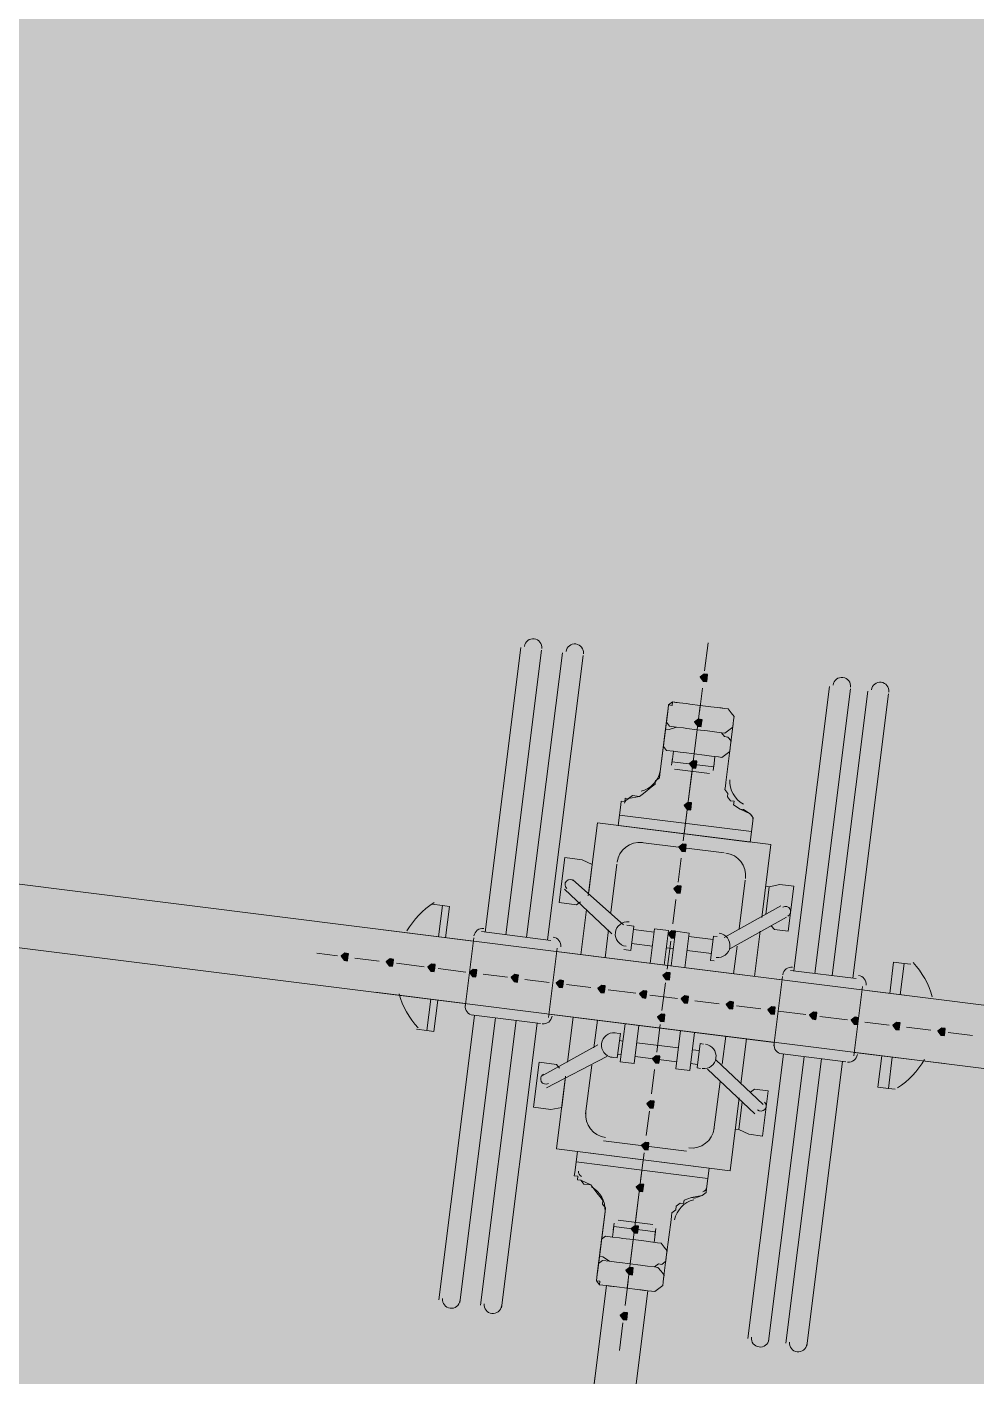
# Model space of a CAD drawing. Header units: metres. Extents: x -4 to 509425, y 7549 to 4732445.
# Drawn here: x 475992.891 to 475995.189, y 4719767.408 to 4719770.675 of the extents above; entities that cross this region are included whole.
import ezdxf

# ---------------------------------------------------------------- set-up
doc = ezdxf.new("R2010")
doc.units = ezdxf.units.M
doc.header["$LTSCALE"] = 0.01
doc.header["$MEASUREMENT"] = 0
doc.layers.get('0').update_dxf_attribs({"lineweight": 0})
doc.layers.add('_SUBESTACIÓN', color=1, linetype='Continuous')
doc.layers.add('SUBESTACION LA VID', color=253, linetype='Continuous')

# ---------------------------------------------------------------- blocks, each defined once
blk = doc.blocks.new('A$Cfff6051d')
at = {"layer": 'SUBESTACION LA VID', "transparency": 33554687}
h = blk.add_hatch(color=256, dxfattribs=at)
h.dxf.hatch_style = 2
h.paths.add_polyline_path([(475994.5381, 4719769.0985), (475994.5392, 4719769.1069), (475994.5308, 4719769.1079), (475994.5213, 4719769.1006), (475994.5286, 4719769.0911), (475994.537, 4719769.0901)])
h = blk.add_hatch(color=256, dxfattribs=at)
h.dxf.hatch_style = 2
h.paths.add_polyline_path([(475994.5244, 4719768.9893), (475994.5255, 4719768.9977), (475994.5171, 4719768.9987), (475994.5076, 4719768.9914), (475994.515, 4719768.9819), (475994.5234, 4719768.9809)])
h = blk.add_hatch(color=256, dxfattribs=at)
h.dxf.hatch_style = 2
h.paths.add_polyline_path([(475994.5118, 4719768.8885), (475994.5128, 4719768.8969), (475994.5044, 4719768.8979), (475994.495, 4719768.8906), (475994.5023, 4719768.8811), (475994.5107, 4719768.8801)])
h = blk.add_hatch(color=256, dxfattribs=at)
h.dxf.hatch_style = 2
h.paths.add_polyline_path([(475994.4991, 4719768.7877), (475994.5002, 4719768.7961), (475994.4918, 4719768.7971), (475994.4823, 4719768.7898), (475994.4897, 4719768.7803), (475994.4981, 4719768.7793)])
h = blk.add_hatch(color=256, dxfattribs=at)
h.dxf.hatch_style = 2
h.paths.add_polyline_path([(475994.4865, 4719768.6869), (475994.4875, 4719768.6953), (475994.4791, 4719768.6963), (475994.4697, 4719768.689), (475994.477, 4719768.6795), (475994.4854, 4719768.6785)])
h = blk.add_hatch(color=256, dxfattribs=at)
h.dxf.hatch_style = 2
h.paths.add_polyline_path([(475994.4739, 4719768.5861), (475994.4749, 4719768.5945), (475994.4665, 4719768.5955), (475994.4571, 4719768.5882), (475994.4644, 4719768.5787), (475994.4728, 4719768.5777)])
h = blk.add_hatch(color=256, dxfattribs=at)
h.dxf.hatch_style = 2
h.paths.add_polyline_path([(475994.4602, 4719768.4769), (475994.4612, 4719768.4853), (475994.4528, 4719768.4863), (475994.4434, 4719768.479), (475994.4507, 4719768.4695), (475994.4591, 4719768.4685)])
h = blk.add_hatch(color=256, dxfattribs=at)
h.dxf.hatch_style = 2
h.paths.add_polyline_path([(475993.6684, 4719768.4225), (475993.6694, 4719768.4309), (475993.661, 4719768.432), (475993.6516, 4719768.4247), (475993.6589, 4719768.4152), (475993.6673, 4719768.4141)])
h = blk.add_hatch(color=256, dxfattribs=at)
h.dxf.hatch_style = 2
h.paths.add_polyline_path([(475993.7776, 4719768.4089), (475993.7786, 4719768.4173), (475993.7702, 4719768.4183), (475993.7608, 4719768.411), (475993.7681, 4719768.4015), (475993.7765, 4719768.4005)])
h = blk.add_hatch(color=256, dxfattribs=at)
h.dxf.hatch_style = 2
h.paths.add_polyline_path([(475993.8784, 4719768.3962), (475993.8794, 4719768.4046), (475993.871, 4719768.4057), (475993.8616, 4719768.3983), (475993.8689, 4719768.3889), (475993.8773, 4719768.3878)])
h = blk.add_hatch(color=256, dxfattribs=at)
h.dxf.hatch_style = 2
h.paths.add_polyline_path([(475993.9792, 4719768.3836), (475993.9802, 4719768.392), (475993.9718, 4719768.393), (475993.9624, 4719768.3857), (475993.9697, 4719768.3762), (475993.9781, 4719768.3752)])
h = blk.add_hatch(color=256, dxfattribs=at)
h.dxf.hatch_style = 2
h.paths.add_polyline_path([(475994.08, 4719768.3709), (475994.081, 4719768.3793), (475994.0726, 4719768.3804), (475994.0632, 4719768.373), (475994.0705, 4719768.3636), (475994.0789, 4719768.3625)])
h = blk.add_hatch(color=256, dxfattribs=at)
h.dxf.hatch_style = 2
h.paths.add_polyline_path([(475994.1892, 4719768.3573), (475994.1902, 4719768.3657), (475994.1818, 4719768.3667), (475994.1724, 4719768.3594), (475994.1797, 4719768.3499), (475994.1881, 4719768.3489)])
h = blk.add_hatch(color=256, dxfattribs=at)
h.dxf.hatch_style = 2
h.paths.add_polyline_path([(475994.4475, 4719768.3761), (475994.4486, 4719768.3845), (475994.4402, 4719768.3855), (475994.4307, 4719768.3782), (475994.4381, 4719768.3687), (475994.4465, 4719768.3677)])
h = blk.add_hatch(color=256, dxfattribs=at)
h.dxf.hatch_style = 2
h.paths.add_polyline_path([(475994.29, 4719768.3446), (475994.2911, 4719768.353), (475994.2827, 4719768.3541), (475994.2732, 4719768.3467), (475994.2805, 4719768.3373), (475994.2889, 4719768.3362)])
h = blk.add_hatch(color=256, dxfattribs=at)
h.dxf.hatch_style = 2
h.paths.add_polyline_path([(475994.3908, 4719768.332), (475994.3919, 4719768.3404), (475994.3835, 4719768.3414), (475994.374, 4719768.3341), (475994.3814, 4719768.3246), (475994.3898, 4719768.3236)])
h = blk.add_hatch(color=256, dxfattribs=at)
h.dxf.hatch_style = 2
h.paths.add_polyline_path([(475994.4916, 4719768.3193), (475994.4927, 4719768.3277), (475994.4843, 4719768.3288), (475994.4748, 4719768.3214), (475994.4822, 4719768.312), (475994.4906, 4719768.3109)])
h = blk.add_hatch(color=256, dxfattribs=at)
h.dxf.hatch_style = 2
h.paths.add_polyline_path([(475994.6008, 4719768.3056), (475994.6019, 4719768.314), (475994.5935, 4719768.3151), (475994.584, 4719768.3078), (475994.5914, 4719768.2983), (475994.5998, 4719768.2972)])
h = blk.add_hatch(color=256, dxfattribs=at)
h.dxf.hatch_style = 2
h.paths.add_polyline_path([(475994.7016, 4719768.293), (475994.7027, 4719768.3014), (475994.6943, 4719768.3025), (475994.6848, 4719768.2951), (475994.6922, 4719768.2857), (475994.7006, 4719768.2846)])
h = blk.add_hatch(color=256, dxfattribs=at)
h.dxf.hatch_style = 2
h.paths.add_polyline_path([(475994.4349, 4719768.2753), (475994.4359, 4719768.2837), (475994.4275, 4719768.2847), (475994.4181, 4719768.2774), (475994.4254, 4719768.2679), (475994.4338, 4719768.2669)])
h = blk.add_hatch(color=256, dxfattribs=at)
h.dxf.hatch_style = 2
h.paths.add_polyline_path([(475994.8024, 4719768.2804), (475994.8035, 4719768.2888), (475994.7951, 4719768.2898), (475994.7856, 4719768.2825), (475994.793, 4719768.273), (475994.8014, 4719768.272)])
h = blk.add_hatch(color=256, dxfattribs=at)
h.dxf.hatch_style = 2
h.paths.add_polyline_path([(475994.9032, 4719768.2677), (475994.9043, 4719768.2761), (475994.8959, 4719768.2772), (475994.8864, 4719768.2698), (475994.8938, 4719768.2604), (475994.9022, 4719768.2593)])
h = blk.add_hatch(color=256, dxfattribs=at)
h.dxf.hatch_style = 2
h.paths.add_polyline_path([(475995.004, 4719768.2551), (475995.0051, 4719768.2635), (475994.9967, 4719768.2645), (475994.9872, 4719768.2572), (475994.9946, 4719768.2477), (475995.003, 4719768.2467)])
h = blk.add_hatch(color=256, dxfattribs=at)
h.dxf.hatch_style = 2
h.paths.add_polyline_path([(475995.1132, 4719768.2414), (475995.1143, 4719768.2498), (475995.1059, 4719768.2509), (475995.0964, 4719768.2435), (475995.1038, 4719768.2341), (475995.1122, 4719768.233)])
h = blk.add_hatch(color=256, dxfattribs=at)
h.dxf.hatch_style = 2
h.paths.add_polyline_path([(475994.4223, 4719768.1744), (475994.4233, 4719768.1828), (475994.4149, 4719768.1839), (475994.4055, 4719768.1766), (475994.4128, 4719768.1671), (475994.4212, 4719768.166)])
h = blk.add_hatch(color=256, dxfattribs=at)
h.dxf.hatch_style = 2
h.paths.add_polyline_path([(475994.4086, 4719768.0652), (475994.4096, 4719768.0736), (475994.4012, 4719768.0747), (475994.3918, 4719768.0674), (475994.3991, 4719768.0579), (475994.4075, 4719768.0568)])
h = blk.add_hatch(color=256, dxfattribs=at)
h.dxf.hatch_style = 2
h.paths.add_polyline_path([(475994.3959, 4719767.9644), (475994.397, 4719767.9728), (475994.3886, 4719767.9739), (475994.3791, 4719767.9665), (475994.3865, 4719767.9571), (475994.3949, 4719767.956)])
h = blk.add_hatch(color=256, dxfattribs=at)
h.dxf.hatch_style = 2
h.paths.add_polyline_path([(475994.3833, 4719767.8636), (475994.3843, 4719767.872), (475994.3759, 4719767.8731), (475994.3665, 4719767.8657), (475994.3738, 4719767.8563), (475994.3822, 4719767.8552)])
h = blk.add_hatch(color=256, dxfattribs=at)
h.dxf.hatch_style = 2
h.paths.add_polyline_path([(475994.3706, 4719767.7628), (475994.3717, 4719767.7712), (475994.3633, 4719767.7723), (475994.3538, 4719767.7649), (475994.3612, 4719767.7555), (475994.3696, 4719767.7544)])
h = blk.add_hatch(color=256, dxfattribs=at)
h.dxf.hatch_style = 2
h.paths.add_polyline_path([(475994.358, 4719767.662), (475994.3591, 4719767.6704), (475994.3507, 4719767.6715), (475994.3412, 4719767.6641), (475994.3486, 4719767.6547), (475994.357, 4719767.6536)])
h = blk.add_hatch(color=256, dxfattribs=at)
h.dxf.hatch_style = 2
h.paths.add_polyline_path([(475994.3443, 4719767.5528), (475994.3454, 4719767.5612), (475994.337, 4719767.5623), (475994.3275, 4719767.5549), (475994.3349, 4719767.5455), (475994.3433, 4719767.5444)])
at = {"layer": 'SUBESTACION LA VID', "lineweight": 15}
for p, q in [((476073.0778, 4719758.5438), (475977.8264, 4719770.4854)), ((476073.0589, 4719758.3926), (475977.8075, 4719770.3342)), ((475994.5402, 4719769.1835), (475994.5318, 4719769.1163)), ((475994.0866, 4719769.1722), (475994.0002, 4719768.4833)), ((475994.0506, 4719768.477), (475994.137, 4719769.1658)), ((475994.1874, 4719769.1595), (475994.101, 4719768.4707)), ((475994.1514, 4719768.4644), (475994.2378, 4719769.1532)), ((475994.5265, 4719769.0743), (475994.5192, 4719769.0155)), ((475994.7479, 4719768.3896), (475994.8342, 4719769.0784)), ((475994.8846, 4719769.0721), (475994.7983, 4719768.3833)), ((475994.8403, 4719768.378), (475994.9266, 4719769.0668)), ((475994.977, 4719769.0605), (475994.8907, 4719768.3717)), ((475994.4415, 4719769.0082), (475994.4341, 4719768.9494)), ((475994.5937, 4719768.9294), (475994.6011, 4719768.9882)), ((475994.4236, 4719768.8654), (475994.4341, 4719768.9494)), ((475994.5139, 4719768.9735), (475994.5065, 4719768.9147)), ((475994.5937, 4719768.9294), (475994.5832, 4719768.8454)), ((475994.4519, 4719768.8875), (475994.454, 4719768.9043)), ((475994.4603, 4719768.8864), (475994.4603, 4719768.8864)), ((475994.5548, 4719768.8916), (475994.5527, 4719768.8748)), ((475994.5433, 4719768.8675), (475994.4593, 4719768.878)), ((475994.5013, 4719768.8727), (475994.4928, 4719768.8055)), ((475994.5443, 4719768.8759), (475994.5443, 4719768.8759)), ((475994.3479, 4719768.8066), (475994.3742, 4719768.8119)), ((475994.6451, 4719768.7267), (475994.3259, 4719768.7667)), ((475994.4886, 4719768.7719), (475994.4802, 4719768.7047)), ((475994.6178, 4719768.7813), (475994.6419, 4719768.7698)), ((475994.2502, 4719768.5714), (475994.2723, 4719768.7479)), ((475994.6923, 4719768.6952), (475994.2723, 4719768.7479)), ((475994.5789, 4719768.6753), (475994.3773, 4719768.7006)), ((475994.6702, 4719768.5188), (475994.6923, 4719768.6952)), ((475994.4749, 4719768.6627), (475994.4676, 4719768.6039)), ((475994.3048, 4719768.5305), (475994.3195, 4719768.6481)), ((475994.2124, 4719768.6103), (475994.3352, 4719768.5011)), ((475994.6156, 4719768.4915), (475994.6303, 4719768.6091)), ((475994.1924, 4719768.5872), (475994.3069, 4719768.479)), ((475994.4623, 4719768.5619), (475994.4549, 4719768.5031)), ((475993.8721, 4719768.5506), (475993.8973, 4719768.5474)), ((475994.2323, 4719768.4286), (475994.246, 4719768.5378)), ((475994.7164, 4719768.5471), (475994.5788, 4719768.4705)), ((475994.4003, 4719768.4076), (475994.4108, 4719768.4916)), ((475994.4444, 4719768.4874), (475994.4108, 4719768.4916)), ((475994.7301, 4719768.5198), (475994.5925, 4719768.4432)), ((475993.9719, 4719768.4613), (475993.7535, 4719768.4887)), ((475993.9519, 4719768.3017), (475993.9729, 4719768.4697)), ((475994.1598, 4719768.4633), (475993.9918, 4719768.4844)), ((475994.2911, 4719768.4213), (475994.2995, 4719768.4885)), ((475994.4098, 4719768.4832), (475994.3594, 4719768.4895)), ((475994.4339, 4719768.4034), (475994.4444, 4719768.4874)), ((475994.4497, 4719768.4611), (475994.4412, 4719768.3939)), ((475994.4602, 4719768.4769), (475994.4434, 4719768.479)), ((475994.4507, 4719768.4013), (475994.4612, 4719768.4853)), ((475994.4948, 4719768.4811), (475994.4612, 4719768.4853)), ((475994.4843, 4719768.397), (475994.4948, 4719768.4811)), ((475994.5526, 4719768.4653), (475994.4938, 4719768.4727)), ((475994.562, 4719768.4726), (475994.5536, 4719768.4737)), ((475994.6523, 4719768.376), (475994.666, 4719768.4852)), ((475993.6432, 4719768.4257), (475993.5928, 4719768.432)), ((475994.1745, 4719768.4444), (475994.1535, 4719768.2764)), ((475994.7195, 4719768.3676), (475994.1735, 4719768.436)), ((475994.4055, 4719768.4496), (475994.3551, 4719768.4559)), ((475994.456, 4719768.4433), (475994.4392, 4719768.4454)), ((475994.5484, 4719768.4317), (475994.4896, 4719768.4391)), ((475994.6019, 4719768.3823), (475994.6103, 4719768.4495)), ((475993.744, 4719768.4131), (475993.6852, 4719768.4204)), ((475993.8532, 4719768.3994), (475993.786, 4719768.4078)), ((475993.954, 4719768.3867), (475993.8868, 4719768.3952)), ((475995.0314, 4719768.4053), (475995.0146, 4719768.4074)), ((475994.0548, 4719768.3741), (475993.996, 4719768.3815)), ((475994.1556, 4719768.3615), (475994.0968, 4719768.3688)), ((475994.7205, 4719768.376), (475994.6995, 4719768.208)), ((475994.7395, 4719768.3907), (475994.8991, 4719768.3706)), ((475993.9529, 4719768.3101), (475993.7345, 4719768.3375)), ((475994.2564, 4719768.3488), (475994.1976, 4719768.3562)), ((475994.3656, 4719768.3351), (475994.2984, 4719768.3436)), ((475994.4664, 4719768.3225), (475994.3992, 4719768.3309)), ((475994.437, 4719768.3603), (475994.4286, 4719768.2931)), ((475994.8927, 4719768.1837), (475994.9138, 4719768.3517)), ((475994.9127, 4719768.3433), (475995.1311, 4719768.316)), ((475993.8762, 4719768.2429), (475993.8857, 4719768.3185)), ((475994.5672, 4719768.3099), (475994.5084, 4719768.3172)), ((475994.668, 4719768.2972), (475994.6092, 4719768.3046)), ((475993.8886, 4719767.5929), (475993.975, 4719768.2817)), ((475994.0254, 4719768.2754), (475993.939, 4719767.5866)), ((475994.1346, 4719768.2617), (475993.9666, 4719768.2828)), ((475993.9894, 4719767.5803), (475994.0758, 4719768.2691)), ((475994.7005, 4719768.2164), (475994.1545, 4719768.2848)), ((475994.1996, 4719768.1682), (475994.2133, 4719768.2774)), ((475994.2637, 4719768.2029), (475994.2721, 4719768.2701)), ((475994.7772, 4719768.2835), (475994.71, 4719768.292)), ((475994.878, 4719768.2709), (475994.8108, 4719768.2793)), ((475994.9788, 4719768.2583), (475994.92, 4719768.2656)), ((475993.8594, 4719768.245), (475993.8342, 4719768.2482)), ((475994.1262, 4719768.2628), (475994.0398, 4719767.5739)), ((475994.3393, 4719768.2616), (475994.3277, 4719768.1692)), ((475994.3729, 4719768.2574), (475994.3613, 4719768.165)), ((475994.4244, 4719768.2595), (475994.416, 4719768.1923)), ((475994.4737, 4719768.2448), (475994.4621, 4719768.1524)), ((475994.5073, 4719768.2406), (475994.4957, 4719768.1482)), ((475994.5745, 4719768.1639), (475994.5829, 4719768.2311)), ((475995.0796, 4719768.2456), (475995.0208, 4719768.253)), ((475995.1804, 4719768.233), (475995.1216, 4719768.2404)), ((475994.1356, 4719768.1336), (475994.2732, 4719768.2102)), ((475994.3341, 4719768.2196), (475994.3257, 4719768.2207)), ((475994.4685, 4719768.2028), (475994.3677, 4719768.2154)), ((475994.5189, 4719768.1965), (475994.5021, 4719768.1986)), ((475994.6196, 4719768.1156), (475994.6333, 4719768.2248)), ((475994.1492, 4719768.1063), (475994.2952, 4719768.1818)), ((475994.3298, 4719768.186), (475994.3214, 4719768.1871)), ((475994.3613, 4719768.165), (475994.3277, 4719768.1692)), ((475994.4643, 4719768.1692), (475994.3634, 4719768.1818)), ((475994.5147, 4719768.1629), (475994.4979, 4719768.165)), ((475994.6732, 4719768.0662), (475994.5588, 4719768.1744)), ((475994.7226, 4719768.188), (475994.6362, 4719767.4992)), ((475994.6866, 4719767.4928), (475994.773, 4719768.1817)), ((475994.7142, 4719768.189), (475994.8738, 4719768.169)), ((475994.815, 4719768.1764), (475994.7286, 4719767.4876)), ((475994.779, 4719767.4813), (475994.8654, 4719768.1701)), ((475994.8937, 4719768.1921), (475995.1122, 4719768.1648)), ((475994.9515, 4719768.1081), (475994.961, 4719768.1837)), ((475994.1733, 4719767.9582), (475994.1954, 4719768.1346)), ((475994.2437, 4719768.0433), (475994.2584, 4719768.1609)), ((475994.4107, 4719768.1503), (475994.4033, 4719768.0915)), ((475994.4957, 4719768.1482), (475994.4621, 4719768.1524)), ((475994.522, 4719768.1534), (475994.5136, 4719768.1545)), ((475994.6532, 4719768.0431), (475994.5388, 4719768.1513)), ((475994.5545, 4719768.0043), (475994.5692, 4719768.1219)), ((475994.9767, 4719768.1049), (475994.9935, 4719768.1028)), ((475994.5933, 4719767.9056), (475994.6154, 4719768.082)), ((475994.3981, 4719768.0495), (475994.3907, 4719767.9907)), ((475994.4883, 4719767.9529), (475994.2867, 4719767.9781)), ((475994.5933, 4719767.9056), (475994.1733, 4719767.9582)), ((475994.3854, 4719767.9487), (475994.377, 4719767.8815)), ((475994.5398, 4719767.8867), (475994.2205, 4719767.9267)), ((475994.2321, 4719767.8826), (475994.2562, 4719767.871)), ((475994.3728, 4719767.8479), (475994.3644, 4719767.7807)), ((475994.4998, 4719767.8405), (475994.5261, 4719767.8457)), ((475994.2909, 4719767.807), (475994.2803, 4719767.723)), ((475994.3129, 4719767.7786), (475994.3108, 4719767.7618)), ((475994.3213, 4719767.7776), (475994.3213, 4719767.7776)), ((475994.4064, 4719767.7754), (475994.3224, 4719767.786)), ((475994.4399, 4719767.703), (475994.4505, 4719767.787)), ((475994.4053, 4719767.767), (475994.4053, 4719767.767)), ((475994.4116, 4719767.7492), (475994.4137, 4719767.766)), ((475994.273, 4719767.6642), (475994.2803, 4719767.723)), ((475994.3591, 4719767.7387), (475994.3517, 4719767.6799)), ((475994.4399, 4719767.703), (475994.4326, 4719767.6442)), ((475994.2939, 4719767.6274), (475993.5567, 4719761.7472)), ((475994.3947, 4719767.6148), (475993.6575, 4719761.7345)), ((475994.3464, 4719767.6379), (475994.3391, 4719767.5791)), ((475994.3338, 4719767.5371), (475994.3254, 4719767.4699))]:
    blk.add_line(p, q, dxfattribs=at)
at = {"layer": 'SUBESTACION LA VID', "lineweight": 0}
blk.add_line((475994.2939, 4719767.6274), (475994.3947, 4719767.6148), dxfattribs=at)
at = {"layer": 'SUBESTACION LA VID', "lineweight": 15}
for points in [[(476073.0589, 4719758.3926), (476073.0778, 4719758.5438), (475977.8264, 4719770.4854), (475977.8075, 4719770.3342), (476073.0589, 4719758.3926)], [(475994.329, 4719768.7919), (475994.3227, 4719768.7415), (475994.4823, 4719768.7215), (475994.5213, 4719769.0323), (475994.4961, 4719769.0355), (475994.4877, 4719769.0365), (475994.4793, 4719769.0376), (475994.4709, 4719769.0387), (475994.4625, 4719769.0397), (475994.4541, 4719769.0408), (475994.453, 4719769.0324), (475994.4446, 4719769.0334), (475994.4436, 4719769.025), (475994.4425, 4719769.0166), (475994.4415, 4719769.0082), (475994.4341, 4719768.9494), (475994.4236, 4719768.8654), (475994.4225, 4719768.857), (475994.413, 4719768.8497), (475994.412, 4719768.8413), (475994.4025, 4719768.8339), (475994.3931, 4719768.8266), (475994.3836, 4719768.8192), (475994.3742, 4719768.8119), (475994.3574, 4719768.814), (475994.3479, 4719768.8066), (475994.3395, 4719768.8077), (475994.3385, 4719768.7993), (475994.3301, 4719768.8003), (475994.329, 4719768.7919)], [(475994.4415, 4719769.0082), (475994.4404, 4719768.9998), (475994.4394, 4719768.9914), (475994.4467, 4719768.982), (475994.4635, 4719768.9799), (475994.4803, 4719768.9777), (475994.4887, 4719768.9767), (475994.5139, 4719768.9735), (475994.5391, 4719768.9704), (475994.5559, 4719768.9683), (475994.5727, 4719768.9662), (475994.5811, 4719768.9651), (475994.5906, 4719768.9725), (475994.6, 4719768.9798), (475994.6011, 4719768.9882), (475994.6021, 4719768.9966), (475994.6032, 4719769.005), (475994.5958, 4719769.0145), (475994.5885, 4719769.0239), (475994.5801, 4719769.025), (475994.5633, 4719769.0271), (475994.5465, 4719769.0292), (475994.5213, 4719769.0323), (475994.4961, 4719769.0355), (475994.4877, 4719769.0365), (475994.4709, 4719769.0387), (475994.4541, 4719769.0408), (475994.4446, 4719769.0334), (475994.4436, 4719769.025), (475994.4425, 4719769.0166), (475994.4415, 4719769.0082)], [(475994.6482, 4719768.7519), (475994.6419, 4719768.7015), (475994.4823, 4719768.7215), (475994.5213, 4719769.0323), (475994.5465, 4719769.0292), (475994.5549, 4719769.0281), (475994.5717, 4719769.026), (475994.5801, 4719769.025), (475994.5885, 4719769.0239), (475994.5958, 4719769.0145), (475994.6032, 4719769.005), (475994.6021, 4719768.9966), (475994.6011, 4719768.9882), (475994.5937, 4719768.9294), (475994.5832, 4719768.8454), (475994.5821, 4719768.837), (475994.5811, 4719768.8286), (475994.5884, 4719768.8191), (475994.5873, 4719768.8107), (475994.5947, 4719768.8013), (475994.6031, 4719768.8002), (475994.602, 4719768.7918), (475994.6178, 4719768.7813), (475994.6262, 4719768.7803), (475994.6419, 4719768.7698), (475994.6493, 4719768.7603), (475994.6482, 4719768.7519)], [(475994.5065, 4719768.9147), (475994.5317, 4719768.9116), (475994.5485, 4719768.9095), (475994.5653, 4719768.9074), (475994.5737, 4719768.9063), (475994.5832, 4719768.9137), (475994.5926, 4719768.921), (475994.5937, 4719768.9294), (475994.5947, 4719768.9378), (475994.5958, 4719768.9462), (475994.5884, 4719768.9557), (475994.58, 4719768.9567), (475994.5727, 4719768.9662), (475994.5559, 4719768.9683), (475994.5391, 4719768.9704), (475994.5139, 4719768.9735), (475994.4887, 4719768.9767), (475994.4803, 4719768.9777), (475994.4635, 4719768.9799), (475994.4456, 4719768.9736), (475994.4372, 4719768.9746), (475994.4362, 4719768.9662), (475994.4351, 4719768.9578), (475994.4341, 4719768.9494), (475994.433, 4719768.941), (475994.432, 4719768.9326), (475994.4393, 4719768.9232), (475994.4561, 4719768.9211), (475994.4729, 4719768.9189), (475994.4813, 4719768.9179), (475994.5065, 4719768.9147)], [(475994.5569, 4719768.9084), (475994.5538, 4719768.8832), (475994.453, 4719768.8959), (475994.4561, 4719768.9211)], [(475994.6482, 4719768.7519), (475994.6451, 4719768.7267), (475994.6419, 4719768.7015), (475994.3227, 4719768.7415), (475994.3259, 4719768.7667), (475994.329, 4719768.7919)], [(475994.2313, 4719768.5568), (475994.2218, 4719768.5494), (475994.1798, 4719768.5547), (475994.1935, 4719768.6639), (475994.2355, 4719768.6586), (475994.2597, 4719768.647), (475994.2512, 4719768.5798)], [(475994.6797, 4719768.5944), (475994.6881, 4719768.5933), (475994.6797, 4719768.5261)], [(475994.7342, 4719768.4852), (475994.7479, 4719768.5944), (475994.7143, 4719768.5986), (475994.6881, 4719768.5933)], [(475993.9047, 4719768.4697), (475993.9141, 4719768.5453), (475993.8973, 4719768.5474), (475993.8879, 4719768.4718)], [(475994.3362, 4719768.4412), (475994.353, 4719768.4391), (475994.3604, 4719768.4979), (475994.3436, 4719768.5)], [(475994.7342, 4719768.4852), (475994.7006, 4719768.4894), (475994.6933, 4719768.4988)], [(475994.5546, 4719768.4138), (475994.5462, 4719768.4149), (475994.5536, 4719768.4737)], [(475994.9799, 4719768.3349), (475994.9894, 4719768.4105), (475995.0146, 4719768.4074), (475995.0051, 4719768.3317)], [(475993.8689, 4719768.3206), (475993.8594, 4719768.245), (475993.8762, 4719768.2429)], [(475994.311, 4719768.2396), (475994.3278, 4719768.2375), (475994.3204, 4719768.1787), (475994.3036, 4719768.1808)], [(475994.5294, 4719768.2122), (475994.521, 4719768.2133), (475994.5136, 4719768.1545)], [(475994.1807, 4719768.1535), (475994.1734, 4719768.163), (475994.1314, 4719768.1683), (475994.1177, 4719768.0591), (475994.1597, 4719768.0538), (475994.1859, 4719768.059), (475994.1944, 4719768.1262)], [(475994.9862, 4719768.1805), (475994.9767, 4719768.1049), (475994.9515, 4719768.1081)], [(475994.6858, 4719768.0987), (475994.6522, 4719768.103), (475994.6427, 4719768.0956)], [(475994.606, 4719768.0064), (475994.6144, 4719768.0053), (475994.6228, 4719768.0725)], [(475994.6858, 4719768.0987), (475994.6721, 4719767.9895), (475994.6385, 4719767.9938), (475994.6144, 4719768.0053)], [(475994.2174, 4719767.9015), (475994.2237, 4719767.9519), (475994.3833, 4719767.9319), (475994.3443, 4719767.6211), (475994.3191, 4719767.6242), (475994.3107, 4719767.6253), (475994.3023, 4719767.6263), (475994.2939, 4719767.6274), (475994.2855, 4719767.6285), (475994.2771, 4719767.6295), (475994.2782, 4719767.6379), (475994.2698, 4719767.639), (475994.2708, 4719767.6474), (475994.2719, 4719767.6558), (475994.273, 4719767.6642), (475994.2803, 4719767.723), (475994.2909, 4719767.807), (475994.2919, 4719767.8154), (475994.2846, 4719767.8248), (475994.2856, 4719767.8332), (475994.2783, 4719767.8427), (475994.2709, 4719767.8521), (475994.2636, 4719767.8616), (475994.2562, 4719767.871), (475994.2394, 4719767.8731), (475994.2321, 4719767.8826), (475994.2237, 4719767.8836), (475994.2247, 4719767.892), (475994.2163, 4719767.8931), (475994.2174, 4719767.9015)], [(475994.5366, 4719767.8615), (475994.5398, 4719767.8867), (475994.5429, 4719767.9119), (475994.2237, 4719767.9519), (475994.2205, 4719767.9267), (475994.2174, 4719767.9015)], [(475994.5366, 4719767.8615), (475994.5429, 4719767.9119), (475994.3833, 4719767.9319), (475994.3443, 4719767.6211), (475994.3695, 4719767.6179), (475994.3779, 4719767.6169), (475994.3947, 4719767.6148), (475994.4031, 4719767.6137), (475994.4115, 4719767.6127), (475994.421, 4719767.62), (475994.4305, 4719767.6274), (475994.4315, 4719767.6358), (475994.4326, 4719767.6442), (475994.4399, 4719767.703), (475994.4505, 4719767.787), (475994.4515, 4719767.7954), (475994.4526, 4719767.8038), (475994.462, 4719767.8111), (475994.4631, 4719767.8195), (475994.4725, 4719767.8269), (475994.4809, 4719767.8258), (475994.482, 4719767.8342), (475994.4998, 4719767.8405), (475994.5082, 4719767.8394), (475994.5261, 4719767.8457), (475994.5355, 4719767.8531), (475994.5366, 4719767.8615)], [(475994.3591, 4719767.7387), (475994.3843, 4719767.7355), (475994.4011, 4719767.7334), (475994.4179, 4719767.7313), (475994.4263, 4719767.7303), (475994.4336, 4719767.7208), (475994.441, 4719767.7114), (475994.4399, 4719767.703), (475994.4389, 4719767.6946), (475994.4378, 4719767.6862), (475994.4284, 4719767.6788), (475994.42, 4719767.6799), (475994.4105, 4719767.6725), (475994.3937, 4719767.6746), (475994.3769, 4719767.6767), (475994.3517, 4719767.6799), (475994.3265, 4719767.683), (475994.3181, 4719767.6841), (475994.3013, 4719767.6862), (475994.2856, 4719767.6967), (475994.2772, 4719767.6978), (475994.2782, 4719767.7062), (475994.2793, 4719767.7146), (475994.2803, 4719767.723), (475994.2814, 4719767.7314), (475994.2824, 4719767.7398), (475994.2919, 4719767.7471), (475994.3087, 4719767.745), (475994.3255, 4719767.7429), (475994.3339, 4719767.7418), (475994.3591, 4719767.7387)], [(475994.4095, 4719767.7324), (475994.4126, 4719767.7576), (475994.3118, 4719767.7702), (475994.3087, 4719767.745)], [(475994.273, 4719767.6642), (475994.274, 4719767.6726), (475994.2751, 4719767.681), (475994.2845, 4719767.6883), (475994.3013, 4719767.6862), (475994.3181, 4719767.6841), (475994.3265, 4719767.683), (475994.3517, 4719767.6799), (475994.3769, 4719767.6767), (475994.3937, 4719767.6746), (475994.4105, 4719767.6725), (475994.4189, 4719767.6715), (475994.4263, 4719767.662), (475994.4336, 4719767.6526), (475994.4326, 4719767.6442), (475994.4315, 4719767.6358), (475994.4305, 4719767.6274), (475994.421, 4719767.62), (475994.4115, 4719767.6127), (475994.4031, 4719767.6137), (475994.3863, 4719767.6158), (475994.3695, 4719767.6179), (475994.3443, 4719767.6211), (475994.3191, 4719767.6242), (475994.3107, 4719767.6253), (475994.2939, 4719767.6274), (475994.2771, 4719767.6295), (475994.2698, 4719767.639), (475994.2708, 4719767.6474), (475994.2719, 4719767.6558), (475994.273, 4719767.6642)], [(475994.2939, 4719767.6274), (475994.3947, 4719767.6148), (475993.6575, 4719761.7345), (475993.5567, 4719761.7472), (475994.2939, 4719767.6274)]]:
    blk.add_lwpolyline(points, dxfattribs=at)
at = {"layer": 'SUBESTACION LA VID'}
for points in [[(475994.5381, 4719769.0985), (475994.5392, 4719769.1069), (475994.5308, 4719769.1079), (475994.5213, 4719769.1006), (475994.5286, 4719769.0911), (475994.537, 4719769.0901)], [(475994.5244, 4719768.9893), (475994.5255, 4719768.9977), (475994.5171, 4719768.9987), (475994.5076, 4719768.9914), (475994.515, 4719768.9819), (475994.5234, 4719768.9809)], [(475994.5118, 4719768.8885), (475994.5128, 4719768.8969), (475994.5044, 4719768.8979), (475994.495, 4719768.8906), (475994.5023, 4719768.8811), (475994.5107, 4719768.8801)], [(475994.4991, 4719768.7877), (475994.5002, 4719768.7961), (475994.4918, 4719768.7971), (475994.4823, 4719768.7898), (475994.4897, 4719768.7803), (475994.4981, 4719768.7793)], [(475994.4865, 4719768.6869), (475994.4875, 4719768.6953), (475994.4791, 4719768.6963), (475994.4697, 4719768.689), (475994.477, 4719768.6795), (475994.4854, 4719768.6785)], [(475994.4739, 4719768.5861), (475994.4749, 4719768.5945), (475994.4665, 4719768.5955), (475994.4571, 4719768.5882), (475994.4644, 4719768.5787), (475994.4728, 4719768.5777)], [(475994.4602, 4719768.4769), (475994.4612, 4719768.4853), (475994.4528, 4719768.4863), (475994.4434, 4719768.479), (475994.4507, 4719768.4695), (475994.4591, 4719768.4685)], [(475993.6684, 4719768.4225), (475993.6694, 4719768.4309), (475993.661, 4719768.432), (475993.6516, 4719768.4247), (475993.6589, 4719768.4152), (475993.6673, 4719768.4141)], [(475993.7776, 4719768.4089), (475993.7786, 4719768.4173), (475993.7702, 4719768.4183), (475993.7608, 4719768.411), (475993.7681, 4719768.4015), (475993.7765, 4719768.4005)], [(475993.8784, 4719768.3962), (475993.8794, 4719768.4046), (475993.871, 4719768.4057), (475993.8616, 4719768.3983), (475993.8689, 4719768.3889), (475993.8773, 4719768.3878)], [(475993.9792, 4719768.3836), (475993.9802, 4719768.392), (475993.9718, 4719768.393), (475993.9624, 4719768.3857), (475993.9697, 4719768.3762), (475993.9781, 4719768.3752)], [(475994.08, 4719768.3709), (475994.081, 4719768.3793), (475994.0726, 4719768.3804), (475994.0632, 4719768.373), (475994.0705, 4719768.3636), (475994.0789, 4719768.3625)], [(475994.1892, 4719768.3573), (475994.1902, 4719768.3657), (475994.1818, 4719768.3667), (475994.1724, 4719768.3594), (475994.1797, 4719768.3499), (475994.1881, 4719768.3489)], [(475994.4475, 4719768.3761), (475994.4486, 4719768.3845), (475994.4402, 4719768.3855), (475994.4307, 4719768.3782), (475994.4381, 4719768.3687), (475994.4465, 4719768.3677)], [(475994.29, 4719768.3446), (475994.2911, 4719768.353), (475994.2827, 4719768.3541), (475994.2732, 4719768.3467), (475994.2805, 4719768.3373), (475994.2889, 4719768.3362)], [(475994.3908, 4719768.332), (475994.3919, 4719768.3404), (475994.3835, 4719768.3414), (475994.374, 4719768.3341), (475994.3814, 4719768.3246), (475994.3898, 4719768.3236)], [(475994.4916, 4719768.3193), (475994.4927, 4719768.3277), (475994.4843, 4719768.3288), (475994.4748, 4719768.3214), (475994.4822, 4719768.312), (475994.4906, 4719768.3109)], [(475994.6008, 4719768.3056), (475994.6019, 4719768.314), (475994.5935, 4719768.3151), (475994.584, 4719768.3078), (475994.5914, 4719768.2983), (475994.5998, 4719768.2972)], [(475994.7016, 4719768.293), (475994.7027, 4719768.3014), (475994.6943, 4719768.3025), (475994.6848, 4719768.2951), (475994.6922, 4719768.2857), (475994.7006, 4719768.2846)], [(475994.4349, 4719768.2753), (475994.4359, 4719768.2837), (475994.4275, 4719768.2847), (475994.4181, 4719768.2774), (475994.4254, 4719768.2679), (475994.4338, 4719768.2669)], [(475994.8024, 4719768.2804), (475994.8035, 4719768.2888), (475994.7951, 4719768.2898), (475994.7856, 4719768.2825), (475994.793, 4719768.273), (475994.8014, 4719768.272)], [(475994.9032, 4719768.2677), (475994.9043, 4719768.2761), (475994.8959, 4719768.2772), (475994.8864, 4719768.2698), (475994.8938, 4719768.2604), (475994.9022, 4719768.2593)], [(475995.004, 4719768.2551), (475995.0051, 4719768.2635), (475994.9967, 4719768.2645), (475994.9872, 4719768.2572), (475994.9946, 4719768.2477), (475995.003, 4719768.2467)], [(475995.1132, 4719768.2414), (475995.1143, 4719768.2498), (475995.1059, 4719768.2509), (475995.0964, 4719768.2435), (475995.1038, 4719768.2341), (475995.1122, 4719768.233)], [(475994.4223, 4719768.1744), (475994.4233, 4719768.1828), (475994.4149, 4719768.1839), (475994.4055, 4719768.1766), (475994.4128, 4719768.1671), (475994.4212, 4719768.166)], [(475994.4086, 4719768.0652), (475994.4096, 4719768.0736), (475994.4012, 4719768.0747), (475994.3918, 4719768.0674), (475994.3991, 4719768.0579), (475994.4075, 4719768.0568)], [(475994.3959, 4719767.9644), (475994.397, 4719767.9728), (475994.3886, 4719767.9739), (475994.3791, 4719767.9665), (475994.3865, 4719767.9571), (475994.3949, 4719767.956)], [(475994.3833, 4719767.8636), (475994.3843, 4719767.872), (475994.3759, 4719767.8731), (475994.3665, 4719767.8657), (475994.3738, 4719767.8563), (475994.3822, 4719767.8552)], [(475994.3706, 4719767.7628), (475994.3717, 4719767.7712), (475994.3633, 4719767.7723), (475994.3538, 4719767.7649), (475994.3612, 4719767.7555), (475994.3696, 4719767.7544)], [(475994.358, 4719767.662), (475994.3591, 4719767.6704), (475994.3507, 4719767.6715), (475994.3412, 4719767.6641), (475994.3486, 4719767.6547), (475994.357, 4719767.6536)], [(475994.3443, 4719767.5528), (475994.3454, 4719767.5612), (475994.337, 4719767.5623), (475994.3275, 4719767.5549), (475994.3349, 4719767.5455), (475994.3433, 4719767.5444)]]:
    blk.add_lwpolyline(points, close=True, dxfattribs=at)
at = {"layer": 'SUBESTACION LA VID', "lineweight": 0}
for points in [[(475994.5381, 4719769.0985), (475994.5392, 4719769.1069), (475994.5308, 4719769.1079), (475994.5213, 4719769.1006), (475994.5286, 4719769.0911), (475994.537, 4719769.0901)], [(475994.5244, 4719768.9893), (475994.5255, 4719768.9977), (475994.5171, 4719768.9987), (475994.5076, 4719768.9914), (475994.515, 4719768.9819), (475994.5234, 4719768.9809)], [(475994.5118, 4719768.8885), (475994.5128, 4719768.8969), (475994.5044, 4719768.8979), (475994.495, 4719768.8906), (475994.5023, 4719768.8811), (475994.5107, 4719768.8801)], [(475994.4991, 4719768.7877), (475994.5002, 4719768.7961), (475994.4918, 4719768.7971), (475994.4823, 4719768.7898), (475994.4897, 4719768.7803), (475994.4981, 4719768.7793)], [(475994.4865, 4719768.6869), (475994.4875, 4719768.6953), (475994.4791, 4719768.6963), (475994.4697, 4719768.689), (475994.477, 4719768.6795), (475994.4854, 4719768.6785)], [(475994.4739, 4719768.5861), (475994.4749, 4719768.5945), (475994.4665, 4719768.5955), (475994.4571, 4719768.5882), (475994.4644, 4719768.5787), (475994.4728, 4719768.5777)], [(475994.4602, 4719768.4769), (475994.4612, 4719768.4853), (475994.4528, 4719768.4863), (475994.4434, 4719768.479), (475994.4507, 4719768.4695), (475994.4591, 4719768.4685)], [(475993.6684, 4719768.4225), (475993.6694, 4719768.4309), (475993.661, 4719768.432), (475993.6516, 4719768.4247), (475993.6589, 4719768.4152), (475993.6673, 4719768.4141)], [(475993.7776, 4719768.4089), (475993.7786, 4719768.4173), (475993.7702, 4719768.4183), (475993.7608, 4719768.411), (475993.7681, 4719768.4015), (475993.7765, 4719768.4005)], [(475993.8784, 4719768.3962), (475993.8794, 4719768.4046), (475993.871, 4719768.4057), (475993.8616, 4719768.3983), (475993.8689, 4719768.3889), (475993.8773, 4719768.3878)], [(475993.9792, 4719768.3836), (475993.9802, 4719768.392), (475993.9718, 4719768.393), (475993.9624, 4719768.3857), (475993.9697, 4719768.3762), (475993.9781, 4719768.3752)], [(475994.08, 4719768.3709), (475994.081, 4719768.3793), (475994.0726, 4719768.3804), (475994.0632, 4719768.373), (475994.0705, 4719768.3636), (475994.0789, 4719768.3625)], [(475994.1892, 4719768.3573), (475994.1902, 4719768.3657), (475994.1818, 4719768.3667), (475994.1724, 4719768.3594), (475994.1797, 4719768.3499), (475994.1881, 4719768.3489)], [(475994.4475, 4719768.3761), (475994.4486, 4719768.3845), (475994.4402, 4719768.3855), (475994.4307, 4719768.3782), (475994.4381, 4719768.3687), (475994.4465, 4719768.3677)], [(475994.29, 4719768.3446), (475994.2911, 4719768.353), (475994.2827, 4719768.3541), (475994.2732, 4719768.3467), (475994.2805, 4719768.3373), (475994.2889, 4719768.3362)], [(475994.3908, 4719768.332), (475994.3919, 4719768.3404), (475994.3835, 4719768.3414), (475994.374, 4719768.3341), (475994.3814, 4719768.3246), (475994.3898, 4719768.3236)], [(475994.4916, 4719768.3193), (475994.4927, 4719768.3277), (475994.4843, 4719768.3288), (475994.4748, 4719768.3214), (475994.4822, 4719768.312), (475994.4906, 4719768.3109)], [(475994.6008, 4719768.3056), (475994.6019, 4719768.314), (475994.5935, 4719768.3151), (475994.584, 4719768.3078), (475994.5914, 4719768.2983), (475994.5998, 4719768.2972)], [(475994.7016, 4719768.293), (475994.7027, 4719768.3014), (475994.6943, 4719768.3025), (475994.6848, 4719768.2951), (475994.6922, 4719768.2857), (475994.7006, 4719768.2846)], [(475994.4349, 4719768.2753), (475994.4359, 4719768.2837), (475994.4275, 4719768.2847), (475994.4181, 4719768.2774), (475994.4254, 4719768.2679), (475994.4338, 4719768.2669)], [(475994.8024, 4719768.2804), (475994.8035, 4719768.2888), (475994.7951, 4719768.2898), (475994.7856, 4719768.2825), (475994.793, 4719768.273), (475994.8014, 4719768.272)], [(475994.9032, 4719768.2677), (475994.9043, 4719768.2761), (475994.8959, 4719768.2772), (475994.8864, 4719768.2698), (475994.8938, 4719768.2604), (475994.9022, 4719768.2593)], [(475995.004, 4719768.2551), (475995.0051, 4719768.2635), (475994.9967, 4719768.2645), (475994.9872, 4719768.2572), (475994.9946, 4719768.2477), (475995.003, 4719768.2467)], [(475995.1132, 4719768.2414), (475995.1143, 4719768.2498), (475995.1059, 4719768.2509), (475995.0964, 4719768.2435), (475995.1038, 4719768.2341), (475995.1122, 4719768.233)], [(475994.4223, 4719768.1744), (475994.4233, 4719768.1828), (475994.4149, 4719768.1839), (475994.4055, 4719768.1766), (475994.4128, 4719768.1671), (475994.4212, 4719768.166)], [(475994.4086, 4719768.0652), (475994.4096, 4719768.0736), (475994.4012, 4719768.0747), (475994.3918, 4719768.0674), (475994.3991, 4719768.0579), (475994.4075, 4719768.0568)], [(475994.3959, 4719767.9644), (475994.397, 4719767.9728), (475994.3886, 4719767.9739), (475994.3791, 4719767.9665), (475994.3865, 4719767.9571), (475994.3949, 4719767.956)], [(475994.3833, 4719767.8636), (475994.3843, 4719767.872), (475994.3759, 4719767.8731), (475994.3665, 4719767.8657), (475994.3738, 4719767.8563), (475994.3822, 4719767.8552)], [(475994.3706, 4719767.7628), (475994.3717, 4719767.7712), (475994.3633, 4719767.7723), (475994.3538, 4719767.7649), (475994.3612, 4719767.7555), (475994.3696, 4719767.7544)], [(475994.358, 4719767.662), (475994.3591, 4719767.6704), (475994.3507, 4719767.6715), (475994.3412, 4719767.6641), (475994.3486, 4719767.6547), (475994.357, 4719767.6536)], [(475994.3443, 4719767.5528), (475994.3454, 4719767.5612), (475994.337, 4719767.5623), (475994.3275, 4719767.5549), (475994.3349, 4719767.5455), (475994.3433, 4719767.5444)]]:
    blk.add_lwpolyline(points, close=True, dxfattribs=at)
for points in [[(475994.4236, 4719768.8654), (475994.4415, 4719769.0082), (475994.4425, 4719769.0166), (475994.4236, 4719768.8654), (475994.4436, 4719769.025)], [(475994.2909, 4719767.807), (475994.273, 4719767.6642), (475994.2719, 4719767.6558), (475994.2909, 4719767.807), (475994.2708, 4719767.6474)]]:
    blk.add_lwpolyline(points, dxfattribs=at)
at = {"layer": 'SUBESTACION LA VID', "lineweight": 15}
for points in [[(475994.1375, 4719769.17), (475994.139, 4719769.1816), (475994.1307, 4719769.1922), (475994.1191, 4719769.1937), (475994.1075, 4719769.1951), (475994.097, 4719769.1869), (475994.0955, 4719769.1753)], [(475994.2383, 4719769.1574), (475994.2398, 4719769.169), (475994.2315, 4719769.1796), (475994.2199, 4719769.181), (475994.2083, 4719769.1825), (475994.1978, 4719769.1743), (475994.1963, 4719769.1627)], [(475994.8851, 4719769.0763), (475994.8866, 4719769.0879), (475994.8784, 4719769.0985), (475994.8668, 4719769.0999), (475994.8552, 4719769.1014), (475994.8446, 4719769.0932), (475994.8431, 4719769.0816)], [(475994.9775, 4719769.0647), (475994.979, 4719769.0763), (475994.9708, 4719769.0869), (475994.9592, 4719769.0884), (475994.9476, 4719769.0898), (475994.937, 4719769.0816), (475994.9355, 4719769.07)], [(475994.2152, 4719768.6076), (475994.21, 4719768.6123), (475994.202, 4719768.612), (475994.1972, 4719768.6068), (475994.1925, 4719768.6016), (475994.1929, 4719768.5936), (475994.198, 4719768.5889)], [(475994.7334, 4719768.5217), (475994.7396, 4719768.5251), (475994.7419, 4719768.5328), (475994.7386, 4719768.5389), (475994.7353, 4719768.5451), (475994.7276, 4719768.5474), (475994.7214, 4719768.5441)], [(475994.3489, 4719768.5079), (475994.3326, 4719768.5099), (475994.3178, 4719768.4984), (475994.3158, 4719768.4822), (475994.3137, 4719768.4659), (475994.3253, 4719768.4511), (475994.3415, 4719768.4491)], [(475994.5599, 4719768.4217), (475994.5761, 4719768.4197), (475994.591, 4719768.4312), (475994.593, 4719768.4474), (475994.595, 4719768.4636), (475994.5835, 4719768.4785), (475994.5673, 4719768.4805)], [(475994.3152, 4719768.2391), (475994.2989, 4719768.2411), (475994.2841, 4719768.2296), (475994.2821, 4719768.2134), (475994.28, 4719768.1971), (475994.2916, 4719768.1823), (475994.3078, 4719768.1803)], [(475994.5262, 4719768.1529), (475994.5424, 4719768.1508), (475994.5573, 4719768.1624), (475994.5593, 4719768.1786), (475994.5613, 4719768.1948), (475994.5498, 4719768.2097), (475994.5336, 4719768.2117)], [(475994.1416, 4719768.139), (475994.1355, 4719768.1357), (475994.1331, 4719768.128), (475994.1364, 4719768.1218), (475994.1398, 4719768.1156), (475994.1474, 4719768.1133), (475994.1536, 4719768.1166)], [(475994.6599, 4719768.0532), (475994.6651, 4719768.0484), (475994.6731, 4719768.0488), (475994.6778, 4719768.054), (475994.6826, 4719768.0591), (475994.6822, 4719768.0672), (475994.677, 4719768.0719)], [(475993.8975, 4719767.596), (475993.8961, 4719767.5844), (475993.9043, 4719767.5739), (475993.9159, 4719767.5724), (475993.9275, 4719767.571), (475993.9381, 4719767.5792), (475993.9395, 4719767.5908)], [(475993.9983, 4719767.5834), (475993.9969, 4719767.5718), (475994.0051, 4719767.5612), (475994.0167, 4719767.5598), (475994.0283, 4719767.5583), (475994.0389, 4719767.5665), (475994.0403, 4719767.5781)], [(475994.6452, 4719767.5023), (475994.6437, 4719767.4907), (475994.6519, 4719767.4801), (475994.6635, 4719767.4787), (475994.6751, 4719767.4772), (475994.6857, 4719767.4854), (475994.6872, 4719767.497)], [(475994.7376, 4719767.4907), (475994.7361, 4719767.4791), (475994.7443, 4719767.4685), (475994.7559, 4719767.4671), (475994.7675, 4719767.4656), (475994.7781, 4719767.4739), (475994.7796, 4719767.4855)]]:
    blk.add_open_spline(points, degree=3, knots=[0, 0, 0, 0, 1, 1, 1, 2, 2, 2, 2], dxfattribs=at)
for points in [[(475994.3779, 4719768.8244), (475994.4014, 4719768.8304), (475994.4194, 4719768.8493), (475994.4243, 4719768.873)], [(475994.5927, 4719768.8519), (475994.5916, 4719768.8277), (475994.6044, 4719768.805), (475994.6257, 4719768.7933)], [(475994.348, 4719768.8059), (475994.3428, 4719768.8049), (475994.3388, 4719768.8007), (475994.338, 4719768.7955)], [(475994.6488, 4719768.7565), (475994.6493, 4719768.7618), (475994.6465, 4719768.7668), (475994.6417, 4719768.7691)], [(475994.3815, 4719768.7), (475994.3513, 4719768.7038), (475994.3238, 4719768.6824), (475994.32, 4719768.6523)], [(475994.6309, 4719768.6133), (475994.6346, 4719768.6435), (475994.6133, 4719768.671), (475994.5831, 4719768.6748)], [(475993.8767, 4719768.5548), (475993.8496, 4719768.5375), (475993.8271, 4719768.5139), (475993.8112, 4719768.486)], [(475993.9971, 4719768.4923), (475993.9855, 4719768.4937), (475993.9749, 4719768.4855), (475993.9734, 4719768.4739)], [(475994.1835, 4719768.4476), (475994.1849, 4719768.4591), (475994.1767, 4719768.4697), (475994.1651, 4719768.4712)], [(475994.7447, 4719768.3985), (475994.7331, 4719768.4), (475994.7225, 4719768.3917), (475994.7211, 4719768.3802)], [(475995.0829, 4719768.3265), (475995.0743, 4719768.3575), (475995.0584, 4719768.3859), (475995.0364, 4719768.4094)], [(475994.9227, 4719768.3549), (475994.9241, 4719768.3665), (475994.9159, 4719768.3771), (475994.9043, 4719768.3785)], [(475993.7922, 4719768.3342), (475993.8007, 4719768.3032), (475993.8167, 4719768.2748), (475993.8386, 4719768.2513)], [(475993.9524, 4719768.3059), (475993.9509, 4719768.2943), (475993.9592, 4719768.2837), (475993.9708, 4719768.2823)], [(475994.1388, 4719768.2612), (475994.1504, 4719768.2597), (475994.1609, 4719768.268), (475994.1624, 4719768.2796)], [(475994.7, 4719768.2122), (475994.6986, 4719768.2006), (475994.7068, 4719768.19), (475994.7184, 4719768.1885)], [(475994.878, 4719768.1685), (475994.8896, 4719768.1671), (475994.9002, 4719768.1753), (475994.9016, 4719768.1869)], [(475994.9984, 4719768.1059), (475995.0255, 4719768.1233), (475995.0479, 4719768.1469), (475995.0639, 4719768.1748)], [(475994.2442, 4719768.0475), (475994.2404, 4719768.0173), (475994.2618, 4719767.9898), (475994.292, 4719767.986)], [(475994.4936, 4719767.9607), (475994.5237, 4719767.9569), (475994.5512, 4719767.9783), (475994.555, 4719768.0085)], [(475994.2263, 4719767.9043), (475994.2258, 4719767.899), (475994.2286, 4719767.894), (475994.2334, 4719767.8916)], [(475994.2908, 4719767.8078), (475994.2918, 4719767.832), (475994.2791, 4719767.8547), (475994.2578, 4719767.8664)], [(475994.5271, 4719767.8548), (475994.5323, 4719767.8559), (475994.5362, 4719767.8601), (475994.5371, 4719767.8653)], [(475994.5056, 4719767.8353), (475994.4821, 4719767.8293), (475994.4641, 4719767.8104), (475994.4592, 4719767.7867)]]:
    blk.add_open_spline(points, degree=3, dxfattribs=at)

msp = doc.modelspace()

# ---------------------------------------------------------------- hatches: boundary and pattern name
at = {"layer": '_SUBESTACIÓN', "transparency": 33554559}
h = msp.add_hatch(color=1, dxfattribs=at)
h.dxf.hatch_style = 1
h.paths.add_polyline_path([(475968.6399, 4719805.825), (476089.9386, 4719790.615), (476078.1686, 4719696.74), (475956.8686, 4719711.9502)])

# ---------------------------------------------------------------- block references
at = {"linetype": 'Continuous'}
msp.add_blockref('A$Cfff6051d', (0, 0), dxfattribs=at)

doc.saveas('drawing.dxf')
